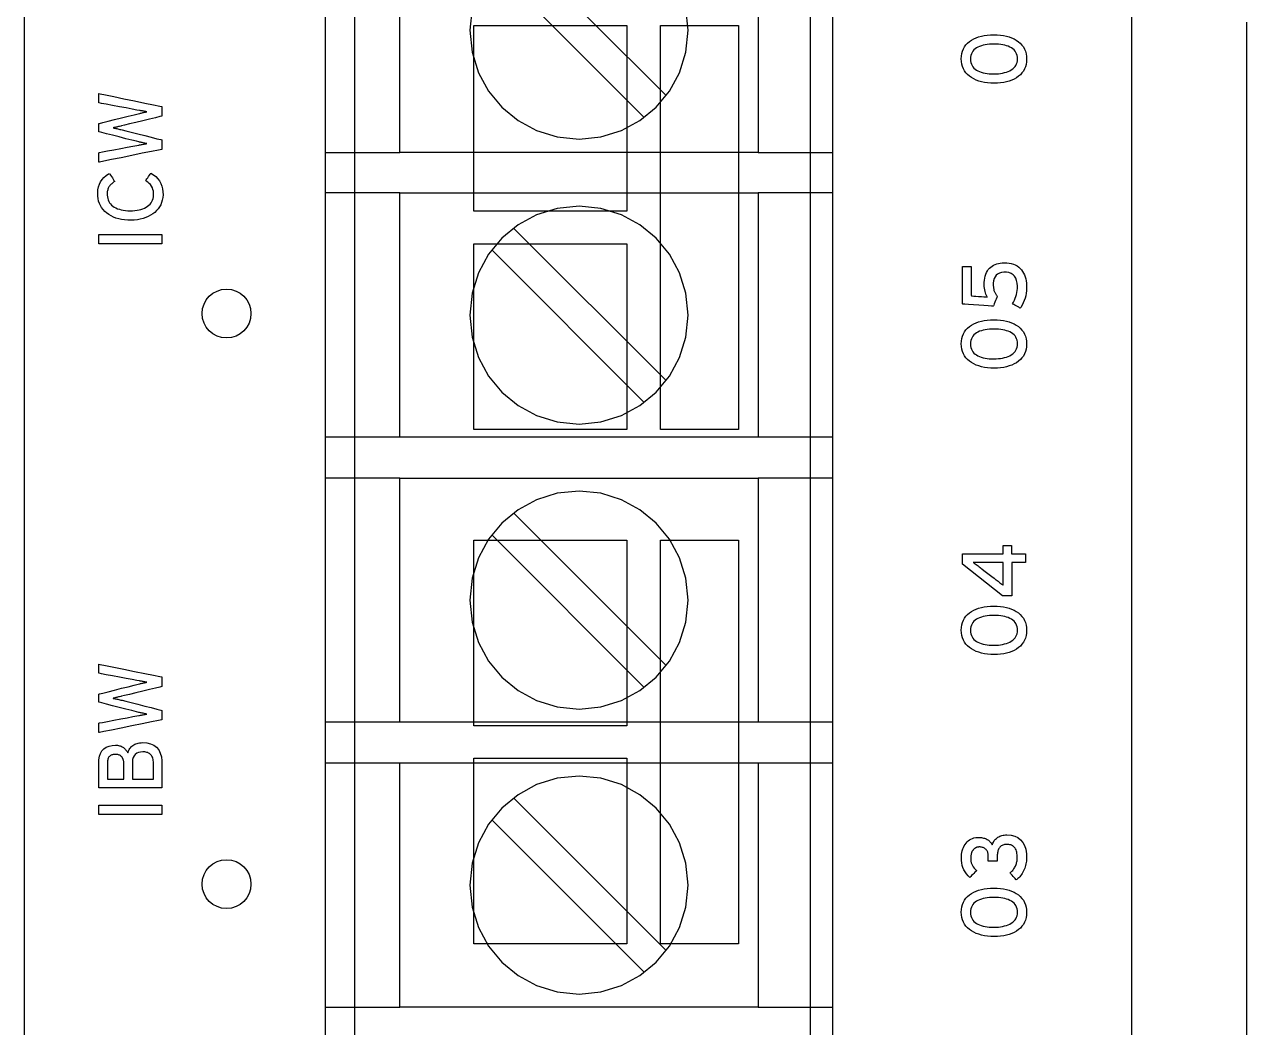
# Model space of a CAD drawing. Extents: x 1 to 47.7, y 0.2 to 35.
# Drawn here: x 38.361 to 40.238, y 3.852 to 5.392 of the extents above; entities that cross this region are included whole.
import ezdxf

# ---------------------------------------------------------------- set-up
doc = ezdxf.new("R2010")
doc.units = 0
doc.header["$MEASUREMENT"] = 0
for name, color, linetype in [('1_1__SCREW_TERMINAL_BLOCK_', 7, 'CONTINUOUS'), ('1_2__CONNECTORIZED_RELAY__', 7, 'CONTINUOUS'), ('8_0_____DWG', 7, 'CONTINUOUS')]:
    doc.layers.add(name, color=color, linetype=linetype)

msp = doc.modelspace()

# ---------------------------------------------------------------- linework, layer by layer
at = {"layer": '1_1__SCREW_TERMINAL_BLOCK_'}
for points in [[(39.4879, 5.5704), (39.4879, 5.1954), (38.9381, 5.1954), (38.9381, 5.5704), (39.4879, 5.5704)], [(39.3467, 5.2826), (39.1124, 5.5168)], [(39.079, 5.4834), (39.3133, 5.2492)], [(38.823, 5.4309), (38.823, 5.3849), (38.823, 5.3351), (38.823, 5.2816), (38.823, 5.1648), (38.823, 5.0365), (38.823, 4.8986), (38.823, 4.7529), (38.823, 4.6016), (38.823, 4.2892), (38.823, 3.9768), (38.823, 3.8254)], [(39.603, 3.8254), (39.603, 3.9768), (39.603, 4.2892), (39.603, 4.6016), (39.603, 4.7529), (39.603, 4.8986), (39.603, 5.0365), (39.603, 5.1648), (39.603, 5.2816), (39.603, 5.3351), (39.603, 5.3849), (39.603, 5.4309)], [(39.049, 5.4167), (39.0456, 5.383), (39.049, 5.3493), (39.0588, 5.3178), (39.0742, 5.2894), (39.0947, 5.2647), (39.1195, 5.2443), (39.1479, 5.2289), (39.1793, 5.2191), (39.213, 5.2157), (39.2467, 5.2191), (39.2781, 5.2289), (39.3066, 5.2443), (39.3314, 5.2647), (39.3518, 5.2894), (39.3673, 5.3178), (39.377, 5.3493), (39.3804, 5.383), (39.377, 5.4167)], [(38.823, 5.1954), (38.9381, 5.1954)], [(39.4879, 5.1954), (39.603, 5.1954)], [(38.9381, 5.1331), (38.823, 5.1331)], [(39.4879, 5.1331), (39.4879, 4.7581), (38.9381, 4.7581), (38.9381, 5.1331), (39.4879, 5.1331)], [(39.603, 5.1331), (39.4879, 5.1331)], [(39.3467, 4.845), (39.1124, 5.0793)], [(39.079, 5.0459), (39.3133, 4.8116)], [(38.9381, 4.7581), (38.823, 4.7581)], [(39.603, 4.7581), (39.4879, 4.7581)], [(38.9381, 4.6955), (38.823, 4.6955)], [(39.4879, 4.6955), (39.4879, 4.3205), (38.9381, 4.3205), (38.9381, 4.6955), (39.4879, 4.6955)], [(39.603, 4.6955), (39.4879, 4.6955)], [(39.1124, 4.6418), (39.3467, 4.4075)], [(39.3133, 4.3741), (39.079, 4.6084)], [(38.9381, 4.3205), (38.823, 4.3205)], [(39.603, 4.3205), (39.4879, 4.3205)], [(38.823, 4.258), (38.9381, 4.258)], [(39.4879, 4.258), (39.4879, 3.883), (38.9381, 3.883), (38.9381, 4.258), (39.4879, 4.258)], [(39.4879, 4.258), (39.603, 4.258)], [(39.1124, 4.2043), (39.3467, 3.97)], [(39.3133, 3.9366), (39.079, 4.1708)], [(38.823, 3.883), (38.9381, 3.883)], [(39.4879, 3.883), (39.603, 3.883)]]:
    msp.add_lwpolyline(points, dxfattribs=at)
for points in [[(39.213, 5.1127), (39.1793, 5.1093), (39.1479, 5.0996), (39.1195, 5.0842), (39.0947, 5.0638), (39.0742, 5.039), (39.0588, 5.0106), (39.049, 4.9792), (39.0456, 4.9455), (39.049, 4.9118), (39.0588, 4.8804), (39.0742, 4.852), (39.0947, 4.8272), (39.1195, 4.8068), (39.1479, 4.7914), (39.1793, 4.7816), (39.213, 4.7782), (39.2467, 4.7816), (39.2781, 4.7914), (39.3066, 4.8068), (39.3314, 4.8272), (39.3518, 4.852), (39.3673, 4.8804), (39.377, 4.9118), (39.3804, 4.9455), (39.377, 4.9792), (39.3673, 5.0106), (39.3518, 5.039), (39.3314, 5.0638), (39.3066, 5.0842), (39.2781, 5.0996), (39.2467, 5.1093)], [(39.213, 4.6754), (39.1793, 4.672), (39.1479, 4.6622), (39.1195, 4.6468), (39.0947, 4.6263), (39.0742, 4.6016), (39.0588, 4.5731), (39.049, 4.5417), (39.0456, 4.5079), (39.049, 4.4742), (39.0588, 4.4429), (39.0742, 4.4144), (39.0947, 4.3897), (39.1195, 4.3693), (39.1479, 4.3538), (39.1793, 4.3441), (39.213, 4.3407), (39.2467, 4.3441), (39.2781, 4.3538), (39.3066, 4.3693), (39.3314, 4.3897), (39.3518, 4.4144), (39.3673, 4.4429), (39.377, 4.4742), (39.3804, 4.5079), (39.377, 4.5417), (39.3673, 4.5731), (39.3518, 4.6016), (39.3314, 4.6263), (39.3066, 4.6468), (39.2781, 4.6622), (39.2467, 4.672)], [(39.213, 4.2378), (39.1793, 4.2344), (39.1479, 4.2247), (39.1195, 4.2093), (39.0947, 4.1888), (39.0742, 4.164), (39.0588, 4.1356), (39.049, 4.1042), (39.0456, 4.0704), (39.049, 4.0367), (39.0588, 4.0053), (39.0742, 3.9769), (39.0947, 3.9522), (39.1195, 3.9317), (39.1479, 3.9163), (39.1793, 3.9066), (39.213, 3.9032), (39.2467, 3.9066), (39.2781, 3.9163), (39.3066, 3.9317), (39.3314, 3.9522), (39.3518, 3.9769), (39.3673, 4.0053), (39.377, 4.0367), (39.3804, 4.0704), (39.377, 4.1042), (39.3673, 4.1356), (39.3518, 4.164), (39.3314, 4.1888), (39.3066, 4.2093), (39.2781, 4.2247), (39.2467, 4.2344)]]:
    msp.add_lwpolyline(points, close=True, dxfattribs=at)
at = {"layer": '1_2__CONNECTORIZED_RELAY__'}
for points in [[(38.8681, 5.4332), (38.8681, 5.3873), (38.8681, 5.285), (38.8681, 5.1701), (38.8681, 5.0444), (38.8681, 4.9098), (38.8681, 4.7682), (38.8681, 4.4714), (38.8681, 4.1685), (38.8681, 4.0195), (38.8681, 3.8746), (38.8681, 3.7356)], [(39.5682, 3.8121), (39.5682, 4.109), (39.5682, 4.4118), (39.5682, 4.5608), (39.5682, 4.7057), (39.5682, 4.8447), (39.5682, 4.9759), (39.5682, 5.0975), (39.5682, 5.2076), (39.5682, 5.3044), (39.5682, 5.3472), (39.5682, 5.386), (39.5682, 5.4205)], [(39.2865, 5.3901), (39.2865, 5.1051), (39.0515, 5.1051), (39.0515, 5.3901), (39.2865, 5.3901)], [(39.4581, 5.3901), (39.4581, 4.7701), (39.3381, 4.7701), (39.3381, 5.3901), (39.4581, 5.3901)], [(39.2865, 5.0551), (39.2865, 4.7701), (39.0515, 4.7701), (39.0515, 5.0551), (39.2865, 5.0551)], [(39.2865, 4.6001), (39.2865, 4.3151), (39.0515, 4.3151), (39.0515, 4.6001), (39.2865, 4.6001)], [(39.4581, 4.6001), (39.4581, 3.9801), (39.3381, 3.9801), (39.3381, 4.6001), (39.4581, 4.6001)], [(39.2865, 4.2651), (39.2865, 3.9801), (39.0515, 3.9801), (39.0515, 4.2651), (39.2865, 4.2651)]]:
    msp.add_lwpolyline(points, dxfattribs=at)
at = {"layer": '8_0_____DWG'}
for points in [[(38.3615, 3.8231), (38.3615, 3.8761), (38.3615, 3.93), (38.3615, 3.9848), (38.3615, 4.0404), (38.3615, 4.0969), (38.3615, 4.1541), (38.3615, 4.2122), (38.3615, 4.2711), (38.3615, 4.3308), (38.3615, 4.3913), (38.3615, 4.4525), (38.3615, 4.5145), (38.3615, 4.6406), (38.3615, 4.7696), (38.3615, 4.9013), (38.3615, 5.0356), (38.3615, 5.1725), (38.3615, 5.3118), (38.3615, 5.4534)], [(40.0615, 5.4534), (40.0615, 5.3118), (40.0615, 5.1725), (40.0615, 5.0356), (40.0615, 4.9013), (40.0615, 4.7696), (40.0615, 4.6406), (40.0615, 4.5145), (40.0615, 4.4525), (40.0615, 4.3913), (40.0615, 4.3308), (40.0615, 4.2711), (40.0615, 4.2122), (40.0615, 4.1541), (40.0615, 4.0969), (40.0615, 4.0404), (40.0615, 3.9848), (40.0615, 3.93), (40.0615, 3.8761), (40.0615, 3.8231)], [(40.238, 5.3956), (40.238, 5.3171), (40.238, 5.2393), (40.238, 5.1623), (40.238, 5.086), (40.238, 5.0105), (40.238, 4.9358), (40.238, 4.8619), (40.238, 4.7888), (40.238, 4.7165), (40.238, 4.645), (40.238, 4.5744), (40.238, 4.5047), (40.238, 4.4358), (40.238, 4.3678), (40.238, 4.3006), (40.238, 4.2344), (40.238, 4.1691), (40.238, 4.1048), (40.238, 4.0413), (40.238, 3.9789), (40.238, 3.9174), (40.238, 3.8568), (40.238, 3.7973)], [(38.5727, 5.0552), (38.4755, 5.0552), (38.4755, 5.0693), (38.5727, 5.0693), (38.5727, 5.0552)], [(39.877, 4.5793), (39.8988, 4.5793), (39.8988, 4.5656), (39.8774, 4.5656), (39.8774, 4.5146), (39.8635, 4.5146), (39.8016, 4.5632), (39.8016, 4.5793), (39.8641, 4.5793), (39.8641, 4.5918), (39.877, 4.5918), (39.877, 4.5793)], [(38.5727, 4.179), (38.4755, 4.179), (38.4755, 4.1931), (38.5727, 4.1931), (38.5727, 4.179)]]:
    msp.add_lwpolyline(points, dxfattribs=at)
for points in [[(39.85, 5.376), (39.8552, 5.3758), (39.8601, 5.3755), (39.8648, 5.3748), (39.8692, 5.3739), (39.8734, 5.3727), (39.8773, 5.3713), (39.881, 5.3696), (39.8845, 5.3677), (39.8878, 5.3654), (39.8906, 5.363), (39.8931, 5.3602), (39.8953, 5.3573), (39.897, 5.3541), (39.8984, 5.3506), (39.8994, 5.3469), (39.9001, 5.3429), (39.9003, 5.3387), (39.9001, 5.3346), (39.8994, 5.3306), (39.8984, 5.327), (39.8971, 5.3235), (39.8953, 5.3203), (39.8932, 5.3174), (39.8907, 5.3147), (39.8879, 5.3123), (39.8847, 5.31), (39.8813, 5.3081), (39.8776, 5.3064), (39.8737, 5.305), (39.8695, 5.3038), (39.8651, 5.3029), (39.8604, 5.3022), (39.8555, 5.3018), (39.8503, 5.3017), (39.8451, 5.3018), (39.8402, 5.3022), (39.8355, 5.3029), (39.8311, 5.3038), (39.8269, 5.305), (39.8229, 5.3065), (39.8192, 5.3082), (39.8157, 5.3102), (39.8125, 5.3124), (39.8096, 5.3149), (39.8071, 5.3176), (39.805, 5.3206), (39.8032, 5.3238), (39.8019, 5.3272), (39.8009, 5.3309), (39.8003, 5.3348), (39.8, 5.339), (39.8003, 5.3432), (39.8009, 5.3471), (39.8019, 5.3508), (39.8033, 5.3543), (39.805, 5.3575), (39.8071, 5.3604), (39.8096, 5.3631), (39.8124, 5.3656), (39.8156, 5.3678), (39.819, 5.3697), (39.8227, 5.3714), (39.8266, 5.3728), (39.8308, 5.3739), (39.8353, 5.3748), (39.8399, 5.3755), (39.8449, 5.3758)], [(39.8503, 5.3617), (39.8467, 5.3617), (39.8432, 5.3614), (39.8399, 5.3611), (39.8367, 5.3606), (39.8337, 5.3599), (39.8309, 5.3591), (39.8282, 5.3582), (39.8256, 5.3571), (39.8233, 5.3558), (39.8211, 5.3544), (39.8193, 5.3527), (39.8178, 5.3509), (39.8165, 5.3488), (39.8155, 5.3466), (39.8148, 5.3442), (39.8143, 5.3415), (39.8142, 5.3387), (39.8143, 5.3359), (39.8148, 5.3334), (39.8155, 5.331), (39.8165, 5.3288), (39.8177, 5.3268), (39.8192, 5.3249), (39.8211, 5.3233), (39.8231, 5.3219), (39.8255, 5.3206), (39.828, 5.3195), (39.8306, 5.3185), (39.8334, 5.3177), (39.8364, 5.3171), (39.8396, 5.3165), (39.8429, 5.3162), (39.8464, 5.316), (39.85, 5.316), (39.8536, 5.316), (39.8571, 5.3163), (39.8604, 5.3166), (39.8635, 5.3172), (39.8665, 5.3179), (39.8693, 5.3187), (39.8719, 5.3197), (39.8745, 5.3208), (39.8768, 5.3221), (39.879, 5.3236), (39.8809, 5.3252), (39.8825, 5.3271), (39.8838, 5.3291), (39.8849, 5.3313), (39.8856, 5.3337), (39.8861, 5.3362), (39.8862, 5.339), (39.8861, 5.3418), (39.8856, 5.3444), (39.8849, 5.3468), (39.8839, 5.349), (39.8826, 5.3511), (39.881, 5.3529), (39.8791, 5.3545), (39.877, 5.356), (39.8746, 5.3572), (39.8721, 5.3583), (39.8695, 5.3592), (39.8667, 5.36), (39.8637, 5.3606), (39.8606, 5.3611), (39.8573, 5.3615), (39.8539, 5.3617)], [(38.5727, 5.2658), (38.5727, 5.2653), (38.5727, 5.2639), (38.5727, 5.2618), (38.5727, 5.2595), (38.5727, 5.257), (38.5727, 5.2546), (38.5727, 5.2527), (38.5727, 5.2514), (38.5726, 5.2511), (38.5695, 5.2503), (38.5628, 5.2487), (38.5537, 5.2465), (38.5433, 5.244), (38.5327, 5.2415), (38.523, 5.2391), (38.5153, 5.2373), (38.5107, 5.2362), (38.5093, 5.2358), (38.5077, 5.2354), (38.5061, 5.2351), (38.5046, 5.2348), (38.5031, 5.2344), (38.5016, 5.2341), (38.5002, 5.2338), (38.4989, 5.2336), (38.4975, 5.2333), (38.4979, 5.233), (38.4992, 5.2328), (38.5006, 5.2325), (38.502, 5.2322), (38.5035, 5.2319), (38.505, 5.2315), (38.5065, 5.2312), (38.5081, 5.2308), (38.5097, 5.2305), (38.5116, 5.23), (38.5171, 5.2286), (38.5254, 5.2265), (38.5354, 5.224), (38.5461, 5.2213), (38.5563, 5.2187), (38.5648, 5.2165), (38.5707, 5.2151), (38.5727, 5.2145), (38.5727, 5.214), (38.5727, 5.2126), (38.5727, 5.2105), (38.5727, 5.2082), (38.5727, 5.2057), (38.5727, 5.2034), (38.5727, 5.2016), (38.5727, 5.2004), (38.5725, 5.2001), (38.5673, 5.199), (38.5567, 5.1969), (38.5425, 5.194), (38.5263, 5.1907), (38.5099, 5.1873), (38.495, 5.1843), (38.4833, 5.1819), (38.4765, 5.1805), (38.4755, 5.1804), (38.4755, 5.1814), (38.4755, 5.1831), (38.4755, 5.1854), (38.4755, 5.1879), (38.4755, 5.1903), (38.4755, 5.1925), (38.4755, 5.1941), (38.4755, 5.195), (38.4766, 5.1952), (38.4814, 5.1961), (38.4892, 5.1976), (38.4989, 5.1994), (38.5093, 5.2014), (38.5194, 5.2033), (38.5281, 5.205), (38.5343, 5.2062), (38.5369, 5.2067), (38.5382, 5.2069), (38.5396, 5.2072), (38.541, 5.2075), (38.5425, 5.2077), (38.5439, 5.208), (38.5454, 5.2082), (38.5469, 5.2084), (38.5484, 5.2087), (38.5496, 5.2089), (38.5481, 5.2092), (38.5466, 5.2095), (38.5452, 5.2098), (38.5437, 5.2101), (38.5423, 5.2104), (38.5409, 5.2107), (38.5395, 5.211), (38.5381, 5.2113), (38.5369, 5.2116), (38.5334, 5.2125), (38.5265, 5.2142), (38.5174, 5.2165), (38.5071, 5.2191), (38.4968, 5.2217), (38.4874, 5.2241), (38.4802, 5.2259), (38.4761, 5.227), (38.4755, 5.2272), (38.4755, 5.2281), (38.4755, 5.2296), (38.4755, 5.2315), (38.4755, 5.2336), (38.4755, 5.2357), (38.4755, 5.2375), (38.4755, 5.2389), (38.4755, 5.2396), (38.4768, 5.2399), (38.4819, 5.2412), (38.49, 5.2432), (38.5, 5.2457), (38.5107, 5.2484), (38.521, 5.251), (38.5298, 5.2532), (38.536, 5.2547), (38.5385, 5.2554), (38.5396, 5.2556), (38.5407, 5.2559), (38.542, 5.2562), (38.5432, 5.2565), (38.5445, 5.2568), (38.5458, 5.257), (38.5472, 5.2573), (38.5485, 5.2575), (38.5495, 5.2578), (38.548, 5.2581), (38.5466, 5.2584), (38.5452, 5.2586), (38.5439, 5.2588), (38.5426, 5.2591), (38.5413, 5.2593), (38.5402, 5.2594), (38.539, 5.2596), (38.538, 5.2598), (38.5342, 5.2605), (38.5271, 5.2618), (38.5177, 5.2636), (38.5072, 5.2656), (38.4967, 5.2675), (38.4872, 5.2693), (38.4799, 5.2707), (38.476, 5.2714), (38.4755, 5.2717), (38.4755, 5.2727), (38.4755, 5.2745), (38.4755, 5.2767), (38.4755, 5.2791), (38.4755, 5.2814), (38.4755, 5.2835), (38.4755, 5.285), (38.4755, 5.2857), (38.4778, 5.2852), (38.486, 5.2836), (38.4987, 5.281), (38.5142, 5.2778), (38.5307, 5.2744), (38.5465, 5.2712), (38.5599, 5.2684), (38.5692, 5.2665)], [(38.5557, 5.1636), (38.5596, 5.161), (38.5631, 5.1582), (38.5661, 5.155), (38.5687, 5.1516), (38.5707, 5.1478), (38.5723, 5.1438), (38.5734, 5.1394), (38.5741, 5.1348), (38.5743, 5.1301), (38.5739, 5.126), (38.5732, 5.1221), (38.5721, 5.1185), (38.5707, 5.115), (38.569, 5.1118), (38.5669, 5.1088), (38.5644, 5.106), (38.5616, 5.1034), (38.5584, 5.101), (38.5551, 5.0988), (38.5515, 5.0969), (38.5477, 5.0953), (38.5437, 5.0939), (38.5394, 5.0929), (38.5349, 5.0921), (38.5301, 5.0916), (38.5251, 5.0913), (38.5201, 5.0914), (38.5152, 5.0918), (38.5106, 5.0925), (38.5062, 5.0935), (38.502, 5.0947), (38.4981, 5.0962), (38.4944, 5.098), (38.4909, 5.1001), (38.4877, 5.1024), (38.4848, 5.1049), (38.4822, 5.1076), (38.48, 5.1106), (38.4781, 5.1137), (38.4766, 5.1171), (38.4754, 5.1206), (38.4746, 5.1244), (38.4741, 5.1284), (38.474, 5.1329), (38.4744, 5.1378), (38.4753, 5.1424), (38.4767, 5.1466), (38.4785, 5.1504), (38.4808, 5.1539), (38.4836, 5.1571), (38.4868, 5.1599), (38.4905, 5.1623), (38.4922, 5.163), (38.4928, 5.1621), (38.4938, 5.1605), (38.4951, 5.1585), (38.4965, 5.1564), (38.4978, 5.1543), (38.499, 5.1525), (38.4998, 5.1513), (38.5002, 5.1507), (38.499, 5.15), (38.4978, 5.1491), (38.4966, 5.1483), (38.4955, 5.1474), (38.4945, 5.1465), (38.4935, 5.1456), (38.4927, 5.1447), (38.4919, 5.1437), (38.4912, 5.1427), (38.4906, 5.1416), (38.4901, 5.1405), (38.4896, 5.1392), (38.4893, 5.1379), (38.489, 5.1366), (38.4887, 5.1352), (38.4886, 5.1337), (38.4885, 5.1321), (38.4885, 5.13), (38.4888, 5.1273), (38.4893, 5.1248), (38.49, 5.1224), (38.491, 5.1202), (38.4922, 5.1182), (38.4936, 5.1162), (38.4953, 5.1145), (38.4972, 5.1129), (38.4994, 5.1114), (38.5018, 5.1101), (38.5044, 5.109), (38.5072, 5.1081), (38.5101, 5.1073), (38.5133, 5.1066), (38.5166, 5.1062), (38.5201, 5.1059), (38.5238, 5.1058), (38.5275, 5.1059), (38.531, 5.1062), (38.5344, 5.1066), (38.5375, 5.1072), (38.5404, 5.1079), (38.5432, 5.1089), (38.5458, 5.11), (38.5482, 5.1113), (38.5504, 5.1127), (38.5525, 5.1143), (38.5543, 5.116), (38.5559, 5.1179), (38.5571, 5.1199), (38.5582, 5.1221), (38.559, 5.1245), (38.5595, 5.127), (38.5597, 5.1297), (38.5597, 5.1326), (38.5594, 5.1357), (38.5588, 5.1385), (38.5579, 5.1412), (38.5566, 5.1436), (38.555, 5.1459), (38.5531, 5.1479), (38.5509, 5.1498), (38.5484, 5.1514), (38.5478, 5.1521), (38.5484, 5.1531), (38.5495, 5.1546), (38.5508, 5.1564), (38.5522, 5.1584), (38.5535, 5.1604), (38.5546, 5.162), (38.5554, 5.1631)], [(39.8658, 5.026), (39.8697, 5.0259), (39.8733, 5.0254), (39.8768, 5.0248), (39.8799, 5.0238), (39.8829, 5.0226), (39.8856, 5.0211), (39.8881, 5.0194), (39.8903, 5.0174), (39.8923, 5.0152), (39.8941, 5.0128), (39.8956, 5.0102), (39.897, 5.0074), (39.8981, 5.0044), (39.899, 5.0013), (39.8996, 4.998), (39.9001, 4.9946), (39.9003, 4.991), (39.9003, 4.9871), (39.9001, 4.9831), (39.8996, 4.9792), (39.8989, 4.9754), (39.8979, 4.9716), (39.8967, 4.9679), (39.8952, 4.9643), (39.8934, 4.9607), (39.8915, 4.9572), (39.8905, 4.9562), (39.8896, 4.9567), (39.8881, 4.9576), (39.8862, 4.9587), (39.8842, 4.9598), (39.8822, 4.961), (39.8805, 4.9619), (39.8792, 4.9626), (39.8787, 4.9629), (39.8801, 4.9655), (39.8816, 4.9685), (39.8828, 4.9714), (39.8838, 4.9744), (39.8847, 4.9774), (39.8854, 4.9805), (39.8859, 4.9835), (39.8861, 4.9866), (39.8862, 4.9899), (39.8859, 4.9946), (39.885, 4.9987), (39.8836, 5.0023), (39.8818, 5.0053), (39.8794, 5.0077), (39.8765, 5.0095), (39.8732, 5.0108), (39.8693, 5.0115), (39.8652, 5.0116), (39.8616, 5.0111), (39.8585, 5.0102), (39.8558, 5.0087), (39.8535, 5.0068), (39.8518, 5.0044), (39.8504, 5.0016), (39.8496, 4.9982), (39.8491, 4.9944), (39.8491, 4.9918), (39.8491, 4.9905), (39.8492, 4.9893), (39.8493, 4.9881), (39.8495, 4.9869), (39.8497, 4.9857), (39.8499, 4.9846), (39.8502, 4.9836), (39.8505, 4.9825), (39.8509, 4.9815), (39.8513, 4.9806), (39.8518, 4.9796), (39.8523, 4.9787), (39.8528, 4.9778), (39.8533, 4.9769), (39.8539, 4.976), (39.8545, 4.9752), (39.8552, 4.9743), (39.855, 4.9738), (39.8544, 4.9724), (39.8535, 4.9703), (39.8525, 4.9678), (39.8515, 4.9653), (39.8505, 4.9629), (39.8497, 4.9609), (39.8492, 4.9596), (39.849, 4.9593), (39.8466, 4.9595), (39.8415, 4.9598), (39.8346, 4.9603), (39.8267, 4.9608), (39.8187, 4.9614), (39.8113, 4.9619), (39.8056, 4.9623), (39.8022, 4.9625), (39.8016, 4.963), (39.8016, 4.9667), (39.8016, 4.9735), (39.8016, 4.9823), (39.8016, 4.992), (39.8016, 5.0017), (39.8016, 5.0103), (39.8016, 5.0168), (39.8016, 5.0201), (39.8018, 5.0204), (39.8029, 5.0204), (39.8047, 5.0204), (39.8068, 5.0204), (39.8092, 5.0204), (39.8115, 5.0204), (39.8134, 5.0204), (39.8148, 5.0204), (39.8154, 5.0204), (39.8154, 5.0191), (39.8154, 5.015), (39.8154, 5.0089), (39.8154, 5.0016), (39.8154, 4.9939), (39.8154, 4.9866), (39.8154, 4.9805), (39.8154, 4.9764), (39.8155, 4.9751), (39.8165, 4.9751), (39.819, 4.9749), (39.8225, 4.9746), (39.8266, 4.9743), (39.8308, 4.974), (39.8347, 4.9737), (39.8378, 4.9735), (39.8397, 4.9733), (39.8398, 4.9739), (39.8388, 4.9758), (39.8379, 4.9778), (39.8371, 4.9799), (39.8365, 4.9821), (39.8359, 4.9845), (39.8356, 4.987), (39.8353, 4.9896), (39.8351, 4.9924), (39.8352, 4.9956), (39.8354, 4.9991), (39.8359, 5.0024), (39.8366, 5.0055), (39.8375, 5.0083), (39.8386, 5.011), (39.84, 5.0134), (39.8415, 5.0156), (39.8433, 5.0176), (39.8453, 5.0194), (39.8474, 5.0209), (39.8496, 5.0223), (39.852, 5.0234), (39.8545, 5.0244), (39.8571, 5.0251), (39.8599, 5.0256), (39.8628, 5.0259)], [(38.6718, 4.9855), (38.6793, 4.9847), (38.6864, 4.9825), (38.6927, 4.9791), (38.6983, 4.9745), (38.7029, 4.9689), (38.7063, 4.9626), (38.7085, 4.9555), (38.7093, 4.948), (38.7085, 4.9404), (38.7063, 4.9334), (38.7029, 4.927), (38.6983, 4.9214), (38.6927, 4.9169), (38.6864, 4.9134), (38.6793, 4.9112), (38.6718, 4.9105), (38.6642, 4.9112), (38.6572, 4.9134), (38.6508, 4.9169), (38.6452, 4.9214), (38.6407, 4.927), (38.6372, 4.9334), (38.635, 4.9404), (38.6342, 4.948), (38.635, 4.9555), (38.6372, 4.9626), (38.6407, 4.9689), (38.6452, 4.9745), (38.6508, 4.9791), (38.6572, 4.9825), (38.6642, 4.9847)], [(39.85, 4.9385), (39.8552, 4.9383), (39.8601, 4.938), (39.8648, 4.9373), (39.8692, 4.9364), (39.8734, 4.9352), (39.8773, 4.9338), (39.881, 4.9321), (39.8845, 4.9302), (39.8878, 4.9279), (39.8906, 4.9255), (39.8931, 4.9227), (39.8953, 4.9198), (39.897, 4.9166), (39.8984, 4.9131), (39.8994, 4.9094), (39.9001, 4.9054), (39.9003, 4.9012), (39.9001, 4.8971), (39.8994, 4.8931), (39.8984, 4.8895), (39.8971, 4.886), (39.8953, 4.8828), (39.8932, 4.8799), (39.8907, 4.8772), (39.8879, 4.8748), (39.8847, 4.8725), (39.8813, 4.8706), (39.8776, 4.8689), (39.8737, 4.8675), (39.8695, 4.8663), (39.8651, 4.8654), (39.8604, 4.8647), (39.8555, 4.8643), (39.8503, 4.8642), (39.8451, 4.8643), (39.8402, 4.8647), (39.8355, 4.8654), (39.8311, 4.8663), (39.8269, 4.8675), (39.8229, 4.869), (39.8192, 4.8707), (39.8157, 4.8727), (39.8125, 4.8749), (39.8096, 4.8774), (39.8071, 4.8801), (39.805, 4.8831), (39.8032, 4.8863), (39.8019, 4.8897), (39.8009, 4.8934), (39.8003, 4.8973), (39.8, 4.9015), (39.8003, 4.9057), (39.8009, 4.9096), (39.8019, 4.9133), (39.8033, 4.9168), (39.805, 4.92), (39.8071, 4.9229), (39.8096, 4.9256), (39.8124, 4.9281), (39.8156, 4.9303), (39.819, 4.9322), (39.8227, 4.9339), (39.8266, 4.9353), (39.8308, 4.9364), (39.8353, 4.9373), (39.8399, 4.938), (39.8449, 4.9383)], [(39.8503, 4.9242), (39.8467, 4.9242), (39.8432, 4.9239), (39.8399, 4.9236), (39.8367, 4.9231), (39.8337, 4.9224), (39.8309, 4.9216), (39.8282, 4.9207), (39.8256, 4.9196), (39.8233, 4.9183), (39.8211, 4.9169), (39.8193, 4.9152), (39.8178, 4.9134), (39.8165, 4.9113), (39.8155, 4.9091), (39.8148, 4.9067), (39.8143, 4.904), (39.8142, 4.9012), (39.8143, 4.8984), (39.8148, 4.8959), (39.8155, 4.8935), (39.8165, 4.8913), (39.8177, 4.8893), (39.8192, 4.8874), (39.8211, 4.8858), (39.8231, 4.8844), (39.8255, 4.8831), (39.828, 4.882), (39.8306, 4.881), (39.8334, 4.8802), (39.8364, 4.8796), (39.8396, 4.879), (39.8429, 4.8787), (39.8464, 4.8785), (39.85, 4.8785), (39.8536, 4.8785), (39.8571, 4.8788), (39.8604, 4.8791), (39.8635, 4.8797), (39.8665, 4.8804), (39.8693, 4.8812), (39.8719, 4.8822), (39.8745, 4.8833), (39.8768, 4.8846), (39.879, 4.8861), (39.8809, 4.8877), (39.8825, 4.8896), (39.8838, 4.8916), (39.8849, 4.8938), (39.8856, 4.8962), (39.8861, 4.8987), (39.8862, 4.9015), (39.8861, 4.9043), (39.8856, 4.9069), (39.8849, 4.9093), (39.8839, 4.9115), (39.8826, 4.9136), (39.881, 4.9154), (39.8791, 4.917), (39.877, 4.9185), (39.8746, 4.9197), (39.8721, 4.9208), (39.8695, 4.9217), (39.8667, 4.9225), (39.8637, 4.9231), (39.8606, 4.9236), (39.8573, 4.924), (39.8539, 4.9242)], [(39.818, 4.566), (39.8191, 4.5652), (39.8203, 4.5644), (39.8215, 4.5635), (39.8229, 4.5625), (39.8243, 4.5615), (39.8257, 4.5604), (39.8272, 4.5593), (39.8288, 4.5581), (39.8298, 4.5573), (39.8317, 4.5559), (39.8348, 4.5535), (39.8387, 4.5505), (39.843, 4.5473), (39.847, 4.5443), (39.8504, 4.5417), (39.8527, 4.5399), (39.8536, 4.5392), (39.8552, 4.5381), (39.8566, 4.5369), (39.858, 4.5358), (39.8593, 4.5348), (39.8606, 4.5337), (39.8618, 4.5327), (39.8629, 4.5318), (39.864, 4.5308), (39.8643, 4.5317), (39.8643, 4.5333), (39.8643, 4.5349), (39.8642, 4.5367), (39.8642, 4.5385), (39.8642, 4.5403), (39.8642, 4.5423), (39.8642, 4.5442), (39.8641, 4.5458), (39.8641, 4.547), (39.8641, 4.5493), (39.8641, 4.5524), (39.8641, 4.5559), (39.8641, 4.5594), (39.8641, 4.5624), (39.8641, 4.5646), (39.8641, 4.5656), (39.8633, 4.5656), (39.8606, 4.5656), (39.8566, 4.5656), (39.8517, 4.5656), (39.8467, 4.5656), (39.8421, 4.5656), (39.8384, 4.5656), (39.8361, 4.5656), (39.8347, 4.5656), (39.8323, 4.5657), (39.83, 4.5657), (39.8278, 4.5657), (39.8257, 4.5658), (39.8236, 4.5658), (39.8216, 4.5659), (39.8198, 4.5659)], [(39.85, 4.4988), (39.8552, 4.4987), (39.8601, 4.4983), (39.8648, 4.4976), (39.8692, 4.4967), (39.8734, 4.4956), (39.8773, 4.4941), (39.881, 4.4924), (39.8845, 4.4905), (39.8878, 4.4883), (39.8906, 4.4858), (39.8931, 4.4831), (39.8953, 4.4801), (39.897, 4.4769), (39.8984, 4.4734), (39.8994, 4.4697), (39.9001, 4.4658), (39.9003, 4.4615), (39.9001, 4.4574), (39.8994, 4.4535), (39.8984, 4.4498), (39.8971, 4.4464), (39.8953, 4.4432), (39.8932, 4.4402), (39.8907, 4.4375), (39.8879, 4.4351), (39.8847, 4.4329), (39.8813, 4.4309), (39.8776, 4.4292), (39.8737, 4.4278), (39.8695, 4.4266), (39.8651, 4.4257), (39.8604, 4.4251), (39.8555, 4.4247), (39.8503, 4.4245), (39.8451, 4.4247), (39.8402, 4.4251), (39.8355, 4.4257), (39.8311, 4.4267), (39.8269, 4.4279), (39.8229, 4.4293), (39.8192, 4.431), (39.8157, 4.433), (39.8125, 4.4352), (39.8096, 4.4377), (39.8071, 4.4404), (39.805, 4.4434), (39.8032, 4.4466), (39.8019, 4.45), (39.8009, 4.4537), (39.8003, 4.4576), (39.8, 4.4618), (39.8003, 4.466), (39.8009, 4.47), (39.8019, 4.4737), (39.8033, 4.4771), (39.805, 4.4803), (39.8071, 4.4833), (39.8096, 4.486), (39.8124, 4.4884), (39.8156, 4.4906), (39.819, 4.4925), (39.8227, 4.4942), (39.8266, 4.4956), (39.8308, 4.4968), (39.8353, 4.4977), (39.8399, 4.4983), (39.8449, 4.4987)], [(39.8503, 4.4846), (39.8467, 4.4845), (39.8432, 4.4843), (39.8399, 4.4839), (39.8367, 4.4834), (39.8337, 4.4827), (39.8309, 4.4819), (39.8282, 4.481), (39.8256, 4.4799), (39.8233, 4.4786), (39.8211, 4.4772), (39.8193, 4.4755), (39.8178, 4.4737), (39.8165, 4.4716), (39.8155, 4.4694), (39.8148, 4.467), (39.8143, 4.4644), (39.8142, 4.4615), (39.8143, 4.4588), (39.8148, 4.4562), (39.8155, 4.4538), (39.8165, 4.4516), (39.8177, 4.4496), (39.8192, 4.4478), (39.8211, 4.4461), (39.8231, 4.4447), (39.8255, 4.4434), (39.828, 4.4423), (39.8306, 4.4413), (39.8334, 4.4405), (39.8364, 4.4399), (39.8396, 4.4394), (39.8429, 4.439), (39.8464, 4.4388), (39.85, 4.4388), (39.8536, 4.4389), (39.8571, 4.4391), (39.8604, 4.4395), (39.8635, 4.44), (39.8665, 4.4407), (39.8693, 4.4415), (39.8719, 4.4425), (39.8745, 4.4437), (39.8768, 4.445), (39.879, 4.4464), (39.8809, 4.4481), (39.8825, 4.4499), (39.8838, 4.4519), (39.8849, 4.4541), (39.8856, 4.4565), (39.8861, 4.4591), (39.8862, 4.4618), (39.8861, 4.4646), (39.8856, 4.4672), (39.8849, 4.4697), (39.8839, 4.4719), (39.8826, 4.4739), (39.881, 4.4757), (39.8791, 4.4774), (39.877, 4.4788), (39.8746, 4.48), (39.8721, 4.4811), (39.8695, 4.482), (39.8667, 4.4828), (39.8637, 4.4834), (39.8606, 4.4839), (39.8573, 4.4843), (39.8539, 4.4845)], [(38.5727, 4.39), (38.5727, 4.3895), (38.5727, 4.388), (38.5727, 4.386), (38.5727, 4.3836), (38.5727, 4.3811), (38.5727, 4.3788), (38.5727, 4.3769), (38.5727, 4.3756), (38.5726, 4.3752), (38.5695, 4.3745), (38.5628, 4.3729), (38.5537, 4.3707), (38.5433, 4.3682), (38.5327, 4.3656), (38.523, 4.3633), (38.5153, 4.3614), (38.5107, 4.3603), (38.5093, 4.36), (38.5077, 4.3596), (38.5061, 4.3593), (38.5046, 4.3589), (38.5031, 4.3586), (38.5016, 4.3583), (38.5002, 4.358), (38.4989, 4.3577), (38.4975, 4.3575), (38.4979, 4.3572), (38.4992, 4.3569), (38.5006, 4.3566), (38.502, 4.3563), (38.5035, 4.356), (38.505, 4.3557), (38.5065, 4.3554), (38.5081, 4.355), (38.5097, 4.3546), (38.5116, 4.3542), (38.5171, 4.3528), (38.5254, 4.3507), (38.5354, 4.3481), (38.5461, 4.3454), (38.5563, 4.3429), (38.5648, 4.3407), (38.5707, 4.3392), (38.5727, 4.3387), (38.5727, 4.3381), (38.5727, 4.3367), (38.5727, 4.3347), (38.5727, 4.3323), (38.5727, 4.3299), (38.5727, 4.3276), (38.5727, 4.3257), (38.5727, 4.3246), (38.5725, 4.3242), (38.5673, 4.3232), (38.5567, 4.321), (38.5425, 4.3181), (38.5263, 4.3148), (38.5099, 4.3115), (38.495, 4.3084), (38.4833, 4.3061), (38.4765, 4.3047), (38.4755, 4.3046), (38.4755, 4.3056), (38.4755, 4.3073), (38.4755, 4.3095), (38.4755, 4.312), (38.4755, 4.3145), (38.4755, 4.3167), (38.4755, 4.3183), (38.4755, 4.3191), (38.4766, 4.3194), (38.4814, 4.3203), (38.4892, 4.3218), (38.4989, 4.3236), (38.5093, 4.3256), (38.5194, 4.3275), (38.5281, 4.3292), (38.5343, 4.3303), (38.5369, 4.3308), (38.5382, 4.3311), (38.5396, 4.3314), (38.541, 4.3316), (38.5425, 4.3319), (38.5439, 4.3321), (38.5454, 4.3324), (38.5469, 4.3326), (38.5484, 4.3328), (38.5496, 4.3331), (38.5481, 4.3333), (38.5466, 4.3336), (38.5452, 4.3339), (38.5437, 4.3342), (38.5423, 4.3345), (38.5409, 4.3348), (38.5395, 4.3351), (38.5381, 4.3355), (38.5369, 4.3357), (38.5334, 4.3366), (38.5265, 4.3383), (38.5174, 4.3407), (38.5071, 4.3433), (38.4968, 4.3459), (38.4874, 4.3483), (38.4802, 4.3501), (38.4761, 4.3511), (38.4755, 4.3514), (38.4755, 4.3523), (38.4755, 4.3538), (38.4755, 4.3557), (38.4755, 4.3578), (38.4755, 4.3599), (38.4755, 4.3617), (38.4755, 4.363), (38.4755, 4.3637), (38.4768, 4.3641), (38.4819, 4.3653), (38.49, 4.3674), (38.5, 4.3699), (38.5107, 4.3726), (38.521, 4.3751), (38.5298, 4.3774), (38.536, 4.3789), (38.5385, 4.3795), (38.5396, 4.3798), (38.5407, 4.3801), (38.542, 4.3804), (38.5432, 4.3807), (38.5445, 4.3809), (38.5458, 4.3812), (38.5472, 4.3815), (38.5485, 4.3817), (38.5495, 4.382), (38.548, 4.3822), (38.5466, 4.3825), (38.5452, 4.3828), (38.5439, 4.383), (38.5426, 4.3832), (38.5413, 4.3834), (38.5402, 4.3836), (38.539, 4.3838), (38.538, 4.3839), (38.5342, 4.3847), (38.5271, 4.386), (38.5177, 4.3878), (38.5072, 4.3897), (38.4967, 4.3917), (38.4872, 4.3935), (38.4799, 4.3949), (38.476, 4.3956), (38.4755, 4.3959), (38.4755, 4.3969), (38.4755, 4.3986), (38.4755, 4.4008), (38.4755, 4.4032), (38.4755, 4.4056), (38.4755, 4.4076), (38.4755, 4.4091), (38.4755, 4.4098), (38.4778, 4.4094), (38.486, 4.4077), (38.4987, 4.4051), (38.5142, 4.402), (38.5307, 4.3986), (38.5465, 4.3954), (38.5599, 4.3926), (38.5692, 4.3907)], [(38.5429, 4.2892), (38.5495, 4.2887), (38.5552, 4.2873), (38.5602, 4.2851), (38.5643, 4.282), (38.5676, 4.278), (38.5701, 4.2732), (38.5717, 4.2676), (38.5726, 4.261), (38.5727, 4.2567), (38.5727, 4.2542), (38.5727, 4.2496), (38.5727, 4.2437), (38.5727, 4.2372), (38.5727, 4.2309), (38.5727, 4.2253), (38.5727, 4.2214), (38.5727, 4.2197), (38.5698, 4.2196), (38.5606, 4.2196), (38.547, 4.2196), (38.5307, 4.2196), (38.5138, 4.2196), (38.498, 4.2196), (38.4852, 4.2196), (38.4772, 4.2196), (38.4755, 4.2198), (38.4755, 4.2222), (38.4755, 4.2267), (38.4755, 4.2327), (38.4755, 4.2394), (38.4755, 4.246), (38.4755, 4.2519), (38.4755, 4.2562), (38.4755, 4.2583), (38.4758, 4.2629), (38.4767, 4.2682), (38.4783, 4.2727), (38.4805, 4.2766), (38.4835, 4.2797), (38.4871, 4.2822), (38.4914, 4.284), (38.4964, 4.285), (38.5012, 4.2853), (38.5028, 4.2853), (38.5044, 4.2851), (38.5059, 4.2849), (38.5074, 4.2845), (38.5087, 4.2841), (38.5101, 4.2836), (38.5113, 4.283), (38.5125, 4.2823), (38.5136, 4.2815), (38.5146, 4.2806), (38.5156, 4.2797), (38.5166, 4.2788), (38.5174, 4.2778), (38.5182, 4.2767), (38.519, 4.2756), (38.5197, 4.2744), (38.5203, 4.2735), (38.5207, 4.2749), (38.5212, 4.2762), (38.5218, 4.2775), (38.5225, 4.2788), (38.5234, 4.2801), (38.5243, 4.2813), (38.5254, 4.2825), (38.5266, 4.2837), (38.5279, 4.2848), (38.5294, 4.2858), (38.5309, 4.2867), (38.5326, 4.2875), (38.5344, 4.2881), (38.5363, 4.2886), (38.5384, 4.2889), (38.5406, 4.2891)], [(38.5016, 4.2712), (38.5003, 4.2712), (38.4991, 4.2711), (38.4979, 4.2709), (38.4968, 4.2706), (38.4958, 4.2703), (38.4947, 4.2698), (38.4938, 4.2693), (38.4929, 4.2687), (38.492, 4.268), (38.4913, 4.2672), (38.4907, 4.2662), (38.4901, 4.2651), (38.4897, 4.264), (38.4893, 4.2627), (38.4891, 4.2613), (38.4889, 4.2598), (38.4888, 4.2582), (38.4888, 4.2572), (38.4888, 4.2547), (38.4888, 4.251), (38.4888, 4.2467), (38.4888, 4.2422), (38.4888, 4.2382), (38.4888, 4.235), (38.4888, 4.2332), (38.4891, 4.2329), (38.4909, 4.2329), (38.4941, 4.2329), (38.4981, 4.2329), (38.5025, 4.2329), (38.5068, 4.2329), (38.5105, 4.2329), (38.513, 4.2329), (38.514, 4.2329), (38.514, 4.2339), (38.514, 4.2365), (38.514, 4.2401), (38.514, 4.2444), (38.514, 4.2489), (38.514, 4.2529), (38.514, 4.2561), (38.514, 4.2579), (38.514, 4.2586), (38.514, 4.2594), (38.5139, 4.2602), (38.5138, 4.261), (38.5137, 4.2617), (38.5135, 4.2624), (38.5133, 4.263), (38.5131, 4.2636), (38.5128, 4.2642), (38.5126, 4.2648), (38.5123, 4.2653), (38.512, 4.2658), (38.5117, 4.2663), (38.5114, 4.2668), (38.511, 4.2673), (38.5106, 4.2677), (38.5103, 4.2681), (38.5097, 4.2686), (38.5088, 4.2692), (38.5079, 4.2698), (38.507, 4.2702), (38.506, 4.2706), (38.5049, 4.2709), (38.5039, 4.2711), (38.5027, 4.2712)], [(38.5433, 4.2751), (38.5397, 4.2748), (38.5366, 4.2741), (38.5339, 4.2728), (38.5317, 4.2711), (38.5299, 4.269), (38.5285, 4.2664), (38.5276, 4.2633), (38.5272, 4.2597), (38.5272, 4.258), (38.5272, 4.2558), (38.5272, 4.2523), (38.5272, 4.248), (38.5272, 4.2434), (38.5272, 4.2391), (38.5272, 4.2356), (38.5272, 4.2334), (38.5273, 4.2329), (38.5294, 4.2329), (38.5333, 4.2329), (38.5385, 4.2329), (38.5443, 4.2329), (38.5499, 4.2329), (38.5547, 4.2329), (38.5582, 4.2329), (38.5594, 4.2329), (38.5594, 4.2339), (38.5594, 4.2366), (38.5594, 4.2404), (38.5594, 4.2447), (38.5594, 4.2492), (38.5594, 4.2532), (38.5594, 4.2563), (38.5594, 4.2579), (38.5594, 4.2595), (38.5593, 4.2616), (38.559, 4.2635), (38.5586, 4.2653), (38.558, 4.2669), (38.5573, 4.2683), (38.5565, 4.2696), (38.5556, 4.2707), (38.5545, 4.2717), (38.5534, 4.2725), (38.5522, 4.2732), (38.551, 4.2738), (38.5496, 4.2743), (38.5481, 4.2746), (38.5466, 4.2749), (38.545, 4.2751)], [(39.8699, 4.1476), (39.8764, 4.147), (39.882, 4.1456), (39.887, 4.1433), (39.8911, 4.1401), (39.8945, 4.1361), (39.8971, 4.1311), (39.8989, 4.1254), (39.9, 4.1187), (39.9003, 4.112), (39.9002, 4.1097), (39.9, 4.1074), (39.8997, 4.1052), (39.8993, 4.103), (39.8988, 4.1008), (39.8982, 4.0986), (39.8975, 4.0965), (39.8967, 4.0944), (39.8957, 4.0923), (39.8947, 4.0903), (39.8936, 4.0884), (39.8924, 4.0866), (39.8911, 4.0849), (39.8898, 4.0833), (39.8883, 4.0818), (39.8868, 4.0804), (39.8852, 4.0791), (39.8842, 4.0785), (39.8836, 4.0791), (39.8825, 4.0804), (39.8811, 4.082), (39.8795, 4.0838), (39.878, 4.0856), (39.8766, 4.0872), (39.8755, 4.0884), (39.8749, 4.0891), (39.8755, 4.0898), (39.8767, 4.0908), (39.8778, 4.092), (39.8789, 4.0931), (39.8798, 4.0943), (39.8807, 4.0955), (39.8816, 4.0968), (39.8823, 4.0981), (39.883, 4.0994), (39.8836, 4.1008), (39.8842, 4.1022), (39.8846, 4.1036), (39.885, 4.105), (39.8854, 4.1064), (39.8856, 4.1078), (39.8858, 4.1093), (39.8859, 4.1107), (39.886, 4.1121), (39.8859, 4.1144), (39.8858, 4.1168), (39.8855, 4.1189), (39.8852, 4.1209), (39.8847, 4.1227), (39.8841, 4.1244), (39.8834, 4.1259), (39.8826, 4.1272), (39.8816, 4.1284), (39.8807, 4.1293), (39.8796, 4.1302), (39.8784, 4.1309), (39.8772, 4.1316), (39.8759, 4.1321), (39.8744, 4.1325), (39.8729, 4.1327), (39.8714, 4.1329), (39.8697, 4.1329), (39.868, 4.1328), (39.8665, 4.1326), (39.8651, 4.1323), (39.8637, 4.1318), (39.8625, 4.1313), (39.8614, 4.1306), (39.8603, 4.1298), (39.8594, 4.1289), (39.8586, 4.1279), (39.8578, 4.1268), (39.8572, 4.1256), (39.8567, 4.1243), (39.8562, 4.123), (39.8559, 4.1215), (39.8556, 4.12), (39.8554, 4.1185), (39.8553, 4.1168), (39.8553, 4.1158), (39.8553, 4.1152), (39.8553, 4.1142), (39.8553, 4.1129), (39.8553, 4.1114), (39.8553, 4.11), (39.8553, 4.1087), (39.8553, 4.1077), (39.8553, 4.1071), (39.8552, 4.107), (39.8541, 4.107), (39.8524, 4.107), (39.8503, 4.107), (39.8479, 4.107), (39.8456, 4.107), (39.8435, 4.107), (39.842, 4.107), (39.8413, 4.107), (39.8412, 4.1072), (39.8412, 4.1079), (39.8412, 4.109), (39.8412, 4.1103), (39.8412, 4.1118), (39.8412, 4.1132), (39.8412, 4.1145), (39.8412, 4.1153), (39.8412, 4.1157), (39.8412, 4.117), (39.841, 4.1184), (39.8408, 4.1197), (39.8405, 4.1209), (39.84, 4.1221), (39.8395, 4.1231), (39.8388, 4.1241), (39.8381, 4.125), (39.8372, 4.1258), (39.8363, 4.1265), (39.8354, 4.1271), (39.8344, 4.1276), (39.8334, 4.1281), (39.8323, 4.1284), (39.8312, 4.1287), (39.8301, 4.1289), (39.8289, 4.129), (39.8278, 4.129), (39.8273, 4.129), (39.8268, 4.129), (39.8263, 4.1289), (39.8258, 4.1289), (39.8253, 4.1288), (39.8248, 4.1287), (39.8243, 4.1286), (39.8237, 4.1285), (39.8232, 4.1283), (39.8227, 4.1281), (39.8222, 4.1278), (39.8216, 4.1275), (39.8212, 4.1272), (39.8207, 4.1269), (39.8202, 4.1265), (39.8197, 4.1261), (39.8193, 4.1257), (39.8189, 4.1252), (39.8184, 4.1247), (39.818, 4.1242), (39.8175, 4.1236), (39.8172, 4.123), (39.8168, 4.1224), (39.8164, 4.1218), (39.8161, 4.1211), (39.8158, 4.1203), (39.8155, 4.1196), (39.8153, 4.1187), (39.815, 4.1178), (39.8149, 4.1169), (39.8147, 4.1159), (39.8146, 4.1149), (39.8145, 4.1139), (39.8145, 4.1128), (39.8144, 4.1116), (39.8145, 4.1095), (39.8148, 4.1072), (39.8153, 4.1049), (39.8161, 4.1027), (39.8171, 4.1006), (39.8183, 4.0985), (39.8197, 4.0966), (39.8213, 4.0947), (39.8232, 4.0929), (39.8232, 4.0924), (39.8223, 4.0915), (39.821, 4.0901), (39.8193, 4.0884), (39.8176, 4.0867), (39.8159, 4.085), (39.8145, 4.0836), (39.8136, 4.0826), (39.8132, 4.0822), (39.8104, 4.0849), (39.808, 4.0878), (39.8059, 4.0908), (39.8041, 4.094), (39.8026, 4.0973), (39.8015, 4.1008), (39.8007, 4.1044), (39.8002, 4.1081), (39.8001, 4.1119), (39.8002, 4.115), (39.8004, 4.1179), (39.8009, 4.1206), (39.8015, 4.1233), (39.8023, 4.1259), (39.8033, 4.1283), (39.8045, 4.1306), (39.8058, 4.1328), (39.8073, 4.1349), (39.8089, 4.1368), (39.8108, 4.1385), (39.8127, 4.1399), (39.8148, 4.1411), (39.8171, 4.1421), (39.8195, 4.1428), (39.8221, 4.1433), (39.8248, 4.1436), (39.8273, 4.1436), (39.8291, 4.1435), (39.8309, 4.1433), (39.8326, 4.1431), (39.8341, 4.1427), (39.8356, 4.1423), (39.837, 4.1419), (39.8383, 4.1413), (39.8395, 4.1407), (39.8406, 4.14), (39.8416, 4.1392), (39.8426, 4.1384), (39.8436, 4.1375), (39.8445, 4.1366), (39.8453, 4.1357), (39.8461, 4.1347), (39.8468, 4.1336), (39.8475, 4.1325), (39.848, 4.1333), (39.8485, 4.1348), (39.8492, 4.1362), (39.8499, 4.1375), (39.8507, 4.1388), (39.8517, 4.14), (39.8527, 4.1411), (39.8538, 4.1421), (39.855, 4.1431), (39.8563, 4.144), (39.8577, 4.1448), (39.8592, 4.1455), (39.8607, 4.1461), (39.8624, 4.1466), (39.8641, 4.147), (39.866, 4.1473), (39.8679, 4.1475)], [(38.6718, 4.1095), (38.6793, 4.1087), (38.6864, 4.1065), (38.6927, 4.1031), (38.6983, 4.0985), (38.7029, 4.0929), (38.7063, 4.0866), (38.7085, 4.0795), (38.7093, 4.072), (38.7085, 4.0644), (38.7063, 4.0574), (38.7029, 4.051), (38.6983, 4.0454), (38.6927, 4.0409), (38.6864, 4.0374), (38.6793, 4.0352), (38.6718, 4.0345), (38.6642, 4.0352), (38.6572, 4.0374), (38.6508, 4.0409), (38.6452, 4.0454), (38.6407, 4.051), (38.6372, 4.0574), (38.635, 4.0644), (38.6342, 4.072), (38.635, 4.0795), (38.6372, 4.0866), (38.6407, 4.0929), (38.6452, 4.0985), (38.6508, 4.1031), (38.6572, 4.1065), (38.6642, 4.1087)], [(39.85, 4.0658), (39.8552, 4.0657), (39.8601, 4.0653), (39.8648, 4.0646), (39.8692, 4.0637), (39.8734, 4.0626), (39.8773, 4.0611), (39.881, 4.0594), (39.8845, 4.0575), (39.8878, 4.0553), (39.8906, 4.0528), (39.8931, 4.0501), (39.8953, 4.0471), (39.897, 4.0439), (39.8984, 4.0404), (39.8994, 4.0367), (39.9001, 4.0328), (39.9003, 4.0286), (39.9001, 4.0244), (39.8994, 4.0205), (39.8984, 4.0168), (39.8971, 4.0134), (39.8953, 4.0102), (39.8932, 4.0072), (39.8907, 4.0045), (39.8879, 4.0021), (39.8847, 3.9999), (39.8813, 3.9979), (39.8776, 3.9962), (39.8737, 3.9948), (39.8695, 3.9936), (39.8651, 3.9927), (39.8604, 3.9921), (39.8555, 3.9917), (39.8503, 3.9916), (39.8451, 3.9917), (39.8402, 3.9921), (39.8355, 3.9927), (39.8311, 3.9937), (39.8269, 3.9949), (39.8229, 3.9963), (39.8192, 3.998), (39.8157, 4), (39.8125, 4.0022), (39.8096, 4.0047), (39.8071, 4.0074), (39.805, 4.0104), (39.8032, 4.0136), (39.8019, 4.0171), (39.8009, 4.0207), (39.8003, 4.0247), (39.8, 4.0288), (39.8003, 4.033), (39.8009, 4.037), (39.8019, 4.0407), (39.8033, 4.0441), (39.805, 4.0473), (39.8071, 4.0503), (39.8096, 4.053), (39.8124, 4.0554), (39.8156, 4.0576), (39.819, 4.0595), (39.8227, 4.0612), (39.8266, 4.0626), (39.8308, 4.0638), (39.8353, 4.0647), (39.8399, 4.0653), (39.8449, 4.0657)], [(39.8503, 4.0516), (39.8467, 4.0515), (39.8432, 4.0513), (39.8399, 4.0509), (39.8367, 4.0504), (39.8337, 4.0498), (39.8309, 4.049), (39.8282, 4.048), (39.8256, 4.0469), (39.8233, 4.0457), (39.8211, 4.0442), (39.8193, 4.0425), (39.8178, 4.0407), (39.8165, 4.0387), (39.8155, 4.0364), (39.8148, 4.034), (39.8143, 4.0314), (39.8142, 4.0286), (39.8143, 4.0258), (39.8148, 4.0232), (39.8155, 4.0208), (39.8165, 4.0186), (39.8177, 4.0166), (39.8192, 4.0148), (39.8211, 4.0131), (39.8231, 4.0117), (39.8255, 4.0104), (39.828, 4.0093), (39.8306, 4.0084), (39.8334, 4.0075), (39.8364, 4.0069), (39.8396, 4.0064), (39.8429, 4.006), (39.8464, 4.0058), (39.85, 4.0058), (39.8536, 4.0059), (39.8571, 4.0061), (39.8604, 4.0065), (39.8635, 4.007), (39.8665, 4.0077), (39.8693, 4.0085), (39.8719, 4.0095), (39.8745, 4.0107), (39.8768, 4.012), (39.879, 4.0134), (39.8809, 4.0151), (39.8825, 4.0169), (39.8838, 4.0189), (39.8849, 4.0211), (39.8856, 4.0235), (39.8861, 4.0261), (39.8862, 4.0288), (39.8861, 4.0316), (39.8856, 4.0342), (39.8849, 4.0367), (39.8839, 4.0389), (39.8826, 4.0409), (39.881, 4.0427), (39.8791, 4.0444), (39.877, 4.0458), (39.8746, 4.047), (39.8721, 4.0481), (39.8695, 4.049), (39.8667, 4.0498), (39.8637, 4.0504), (39.8606, 4.0509), (39.8573, 4.0513), (39.8539, 4.0515)]]:
    msp.add_lwpolyline(points, close=True, dxfattribs=at)

doc.saveas('drawing.dxf')
